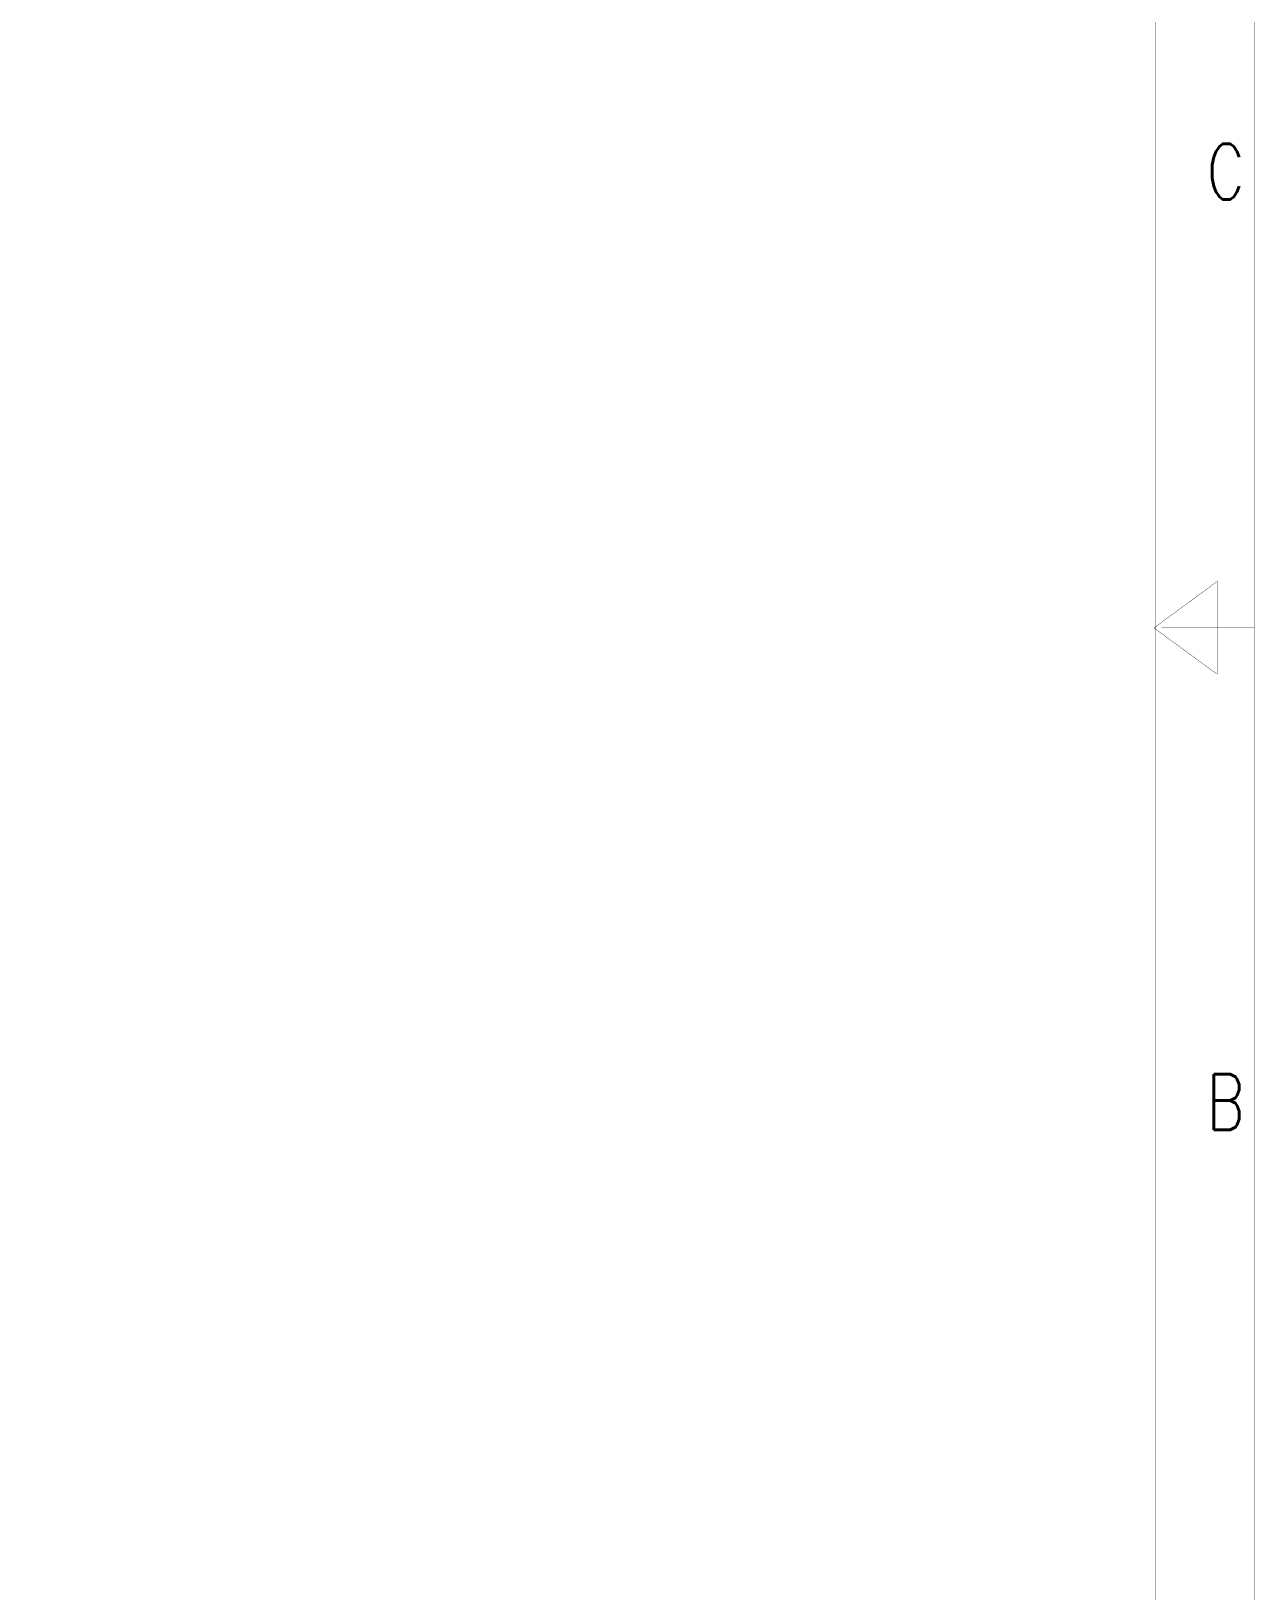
# Model space of a CAD drawing. Extents: x -4.2 to 14.8, y -3.5 to 8.8.
# Drawn here: x 11.079 to 14.756, y -0.273 to 4.412 of the extents above; entities that cross this region are included whole.
import ezdxf

# ---------------------------------------------------------------- set-up
doc = ezdxf.new("R2010")
doc.units = 0
doc.layers.add('2D_LINE_01', color=1, linetype='CONTINUOUS')
doc.layers.add('TEXT_01', color=1, linetype='CONTINUOUS')
doc.styles.add('W0$0005', font='simplex', dxfattribs={"width": 0.75})

# ---------------------------------------------------------------- blocks, each defined once
blk = doc.blocks.new('SMOOTH_0$001')
at = {"const_width": 0.0005}
blk.add_lwpolyline([(-0.00025, 0, 1), (0.00025, 0, 1)], format="xyb", close=True, dxfattribs=at)
blk = doc.blocks.new('DRAWING_2911')
at = {"layer": '2D_LINE_01', "const_width": 0.001}
for points in [[(-18.3217, -0.5412), (0.6823, -0.5412), (0.6823, 11.7555), (-18.3217, 11.7555)], [(-18.0597, -0.2617), (0.3854, -0.2617), (0.3854, 11.476), (-18.0597, 11.476)]]:
    blk.add_lwpolyline(points, close=True, dxfattribs=at)
for points in [[(0.3797, 5.6058), (0.5687, 5.7447)], [(0.5706, 5.4674), (0.5706, 5.7469)], [(0.5687, 5.4674), (0.3797, 5.6058)], [(0.4029, 5.6072), (0.6823, 5.6072)]]:
    blk.add_lwpolyline(points, dxfattribs=at)
at = {"layer": '2D_LINE_01'}
for p in [(0.5687, 5.7447), (0.5706, 5.7469), (0.3797, 5.6058), (0.3797, 5.6058), (0.4029, 5.6072), (0.6823, 5.6072), (0.5687, 5.4674), (0.5706, 5.4674)]:
    blk.add_blockref('SMOOTH_0$001', p, dxfattribs=at)
at = {"layer": 'TEXT_01', "style": 'W0$0005', "width": 0.75}
for s, p in [('C', (0.5385, 6.8927)), ('B', (0.5385, 4.098))]:
    blk.add_text(s, height=0.1677, dxfattribs=at).set_placement(p)

msp = doc.modelspace()

# ---------------------------------------------------------------- block references
msp.add_blockref('DRAWING_2911', (14.0731, -2.9862))

doc.saveas('drawing.dxf')
